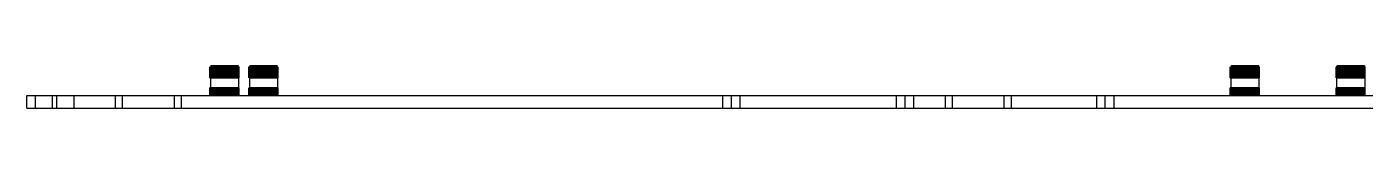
# Model space of a CAD drawing. Header units: millimetres. Extents: x 0 to 1189, y 0 to 841.
# Drawn here: x 379.4 to 537.5, y 256.5 to 261.5 of the extents above; entities that cross this region are included whole.
import ezdxf

# ---------------------------------------------------------------- set-up
doc = ezdxf.new("R2010")
doc.units = ezdxf.units.MM
doc.header["$LTSCALE"] = 65.395
doc.layers.get('0').update_dxf_attribs({"linetype": 'CONTINUOUS'})

msp = doc.modelspace()

# ---------------------------------------------------------------- linework, layer by layer
at = {"color": 7, "linetype": 'Continuous'}
for p, q in [((401.06, 260.07), (401.06, 261.32)), ((401.07, 261.32), (401.06, 261.32)), ((401.1, 260.07), (401.1, 261.32)), ((401.11, 261.32), (401.1, 261.32)), ((401.19, 261.47), (401.13, 261.42)), ((401.15, 257.97), (401.15, 261.32)), ((401.16, 261.32), (401.15, 261.32)), ((401.16, 261.32), (401.16, 260.07)), ((404.39, 261.47), (401.19, 261.47)), ((401.22, 260.07), (401.22, 261.32)), ((401.24, 261.32), (401.22, 261.32)), ((401.24, 261.32), (401.24, 260.07)), ((401.31, 260.07), (401.31, 261.32)), ((401.33, 261.32), (401.31, 261.32)), ((401.33, 261.32), (401.33, 260.07)), ((401.42, 260.07), (401.42, 261.32)), ((401.44, 261.32), (401.42, 261.32)), ((401.44, 261.32), (401.44, 260.07)), ((401.54, 261.37), (401.55, 261.4)), ((401.54, 261.32), (401.54, 261.37)), ((401.54, 260.07), (401.54, 261.32)), ((401.57, 261.32), (401.54, 261.32)), ((401.57, 261.32), (401.57, 260.07)), ((401.67, 261.32), (401.67, 261.4)), ((401.67, 261.37), (401.67, 261.4)), ((401.68, 261.32), (401.67, 261.37)), ((401.68, 260.07), (401.68, 261.32)), ((401.7, 261.32), (401.68, 261.32)), ((401.7, 261.32), (401.7, 260.07)), ((401.81, 261.32), (401.81, 261.4)), ((401.82, 260.07), (401.82, 261.32)), ((401.85, 261.32), (401.82, 261.32)), ((401.85, 261.32), (401.85, 260.07)), ((401.98, 260.07), (401.98, 261.32)), ((402.01, 261.32), (401.98, 261.32)), ((402.01, 261.32), (402.01, 260.07)), ((402.15, 260.07), (402.15, 261.32)), ((402.18, 261.32), (402.15, 261.32)), ((402.18, 261.32), (402.18, 260.07)), ((402.32, 260.07), (402.32, 261.32)), ((402.36, 261.32), (402.32, 261.32)), ((402.36, 261.32), (402.36, 260.07)), ((402.5, 260.07), (402.5, 261.32)), ((402.53, 261.32), (402.5, 261.32)), ((402.53, 261.32), (402.53, 260.07)), ((402.68, 260.07), (402.68, 261.32)), ((402.72, 261.32), (402.68, 261.32)), ((402.72, 261.32), (402.72, 260.07)), ((402.86, 260.07), (402.86, 261.32)), ((402.9, 261.32), (402.86, 261.32)), ((402.9, 261.32), (402.9, 260.07)), ((403.05, 260.07), (403.05, 261.32)), ((403.08, 261.32), (403.05, 261.32)), ((403.08, 261.32), (403.08, 260.07)), ((403.23, 260.07), (403.23, 261.32)), ((403.26, 261.32), (403.23, 261.32)), ((403.26, 261.32), (403.26, 260.07)), ((403.4, 260.07), (403.4, 261.32)), ((403.43, 261.32), (403.4, 261.32)), ((403.43, 261.32), (403.43, 260.07)), ((403.57, 260.07), (403.57, 261.32)), ((403.6, 261.32), (403.57, 261.32)), ((403.6, 261.32), (403.6, 260.07)), ((403.73, 260.07), (403.73, 261.32)), ((403.76, 261.32), (403.73, 261.32)), ((403.76, 261.32), (403.76, 260.07)), ((403.78, 261.32), (403.78, 261.4)), ((403.88, 260.07), (403.88, 261.32)), ((403.91, 261.32), (403.88, 261.32)), ((403.91, 261.32), (403.91, 261.4)), ((403.91, 261.35), (403.91, 261.32)), ((403.91, 261.32), (403.91, 260.07)), ((404.02, 260.07), (404.02, 261.32)), ((404.04, 261.32), (404.02, 261.32)), ((404.04, 261.35), (404.04, 261.32)), ((404.04, 261.32), (404.04, 260.07)), ((404.14, 260.07), (404.14, 261.32)), ((404.16, 261.32), (404.14, 261.32)), ((404.16, 261.32), (404.16, 260.07)), ((404.25, 260.07), (404.25, 261.32)), ((404.27, 261.32), (404.25, 261.32)), ((404.27, 261.32), (404.27, 260.07)), ((404.34, 260.07), (404.34, 261.32)), ((404.36, 261.32), (404.34, 261.32)), ((404.36, 261.32), (404.36, 260.07)), ((404.39, 261.47), (404.42, 261.44)), ((404.42, 260.07), (404.42, 261.32)), ((404.43, 261.32), (404.42, 261.32)), ((404.43, 261.32), (404.43, 257.97)), ((404.48, 260.07), (404.48, 261.32)), ((404.49, 261.32), (404.48, 261.32)), ((404.52, 260.07), (404.52, 261.32)), ((404.52, 261.32), (404.52, 261.32)), ((405.66, 260.07), (405.66, 261.32)), ((405.67, 261.32), (405.66, 261.32)), ((405.7, 260.07), (405.7, 261.32)), ((405.71, 261.32), (405.7, 261.32)), ((405.8, 261.47), (405.74, 261.42)), ((405.76, 257.97), (405.76, 261.32)), ((405.77, 261.32), (405.76, 261.32)), ((405.77, 261.32), (405.77, 260.07)), ((409, 261.47), (405.8, 261.47)), ((405.83, 260.07), (405.83, 261.32)), ((405.84, 261.32), (405.83, 261.32)), ((405.84, 261.32), (405.84, 260.07)), ((405.92, 260.07), (405.92, 261.32)), ((405.94, 261.32), (405.92, 261.32)), ((405.94, 261.32), (405.94, 260.07)), ((406.02, 260.07), (406.02, 261.32)), ((406.05, 261.32), (406.02, 261.32)), ((406.05, 261.32), (406.05, 260.07)), ((406.15, 261.37), (406.15, 261.4)), ((406.15, 261.32), (406.15, 261.37)), ((406.15, 260.07), (406.15, 261.32)), ((406.17, 261.32), (406.15, 261.32)), ((406.17, 261.32), (406.17, 260.07)), ((406.28, 261.37), (406.27, 261.4)), ((406.27, 261.32), (406.27, 261.4)), ((406.28, 261.32), (406.28, 261.37)), ((406.28, 260.07), (406.28, 261.32)), ((406.31, 261.32), (406.28, 261.32)), ((406.31, 261.32), (406.31, 260.07)), ((406.41, 261.32), (406.41, 261.4)), ((406.43, 260.07), (406.43, 261.32)), ((406.46, 261.32), (406.43, 261.32)), ((406.46, 261.32), (406.46, 260.07)), ((406.59, 260.07), (406.59, 261.32)), ((406.62, 261.32), (406.59, 261.32)), ((406.62, 261.32), (406.62, 260.07)), ((406.75, 260.07), (406.75, 261.32)), ((406.79, 261.32), (406.75, 261.32)), ((406.79, 261.32), (406.79, 260.07)), ((406.93, 260.07), (406.93, 261.32)), ((406.96, 261.32), (406.93, 261.32)), ((406.96, 261.32), (406.96, 260.07)), ((407.1, 260.07), (407.1, 261.32)), ((407.14, 261.32), (407.1, 261.32)), ((407.14, 261.32), (407.14, 260.07)), ((407.29, 260.07), (407.29, 261.32)), ((407.32, 261.32), (407.29, 261.32)), ((407.32, 261.32), (407.32, 260.07)), ((407.47, 260.07), (407.47, 261.32)), ((407.51, 261.32), (407.47, 261.32)), ((407.51, 261.32), (407.51, 260.07)), ((407.65, 260.07), (407.65, 261.32)), ((407.69, 261.32), (407.65, 261.32)), ((407.69, 261.32), (407.69, 260.07)), ((407.83, 260.07), (407.83, 261.32)), ((407.87, 261.32), (407.83, 261.32)), ((407.87, 261.32), (407.87, 260.07)), ((408.01, 260.07), (408.01, 261.32)), ((408.04, 261.32), (408.01, 261.32)), ((408.04, 261.32), (408.04, 260.07)), ((408.17, 260.07), (408.17, 261.32)), ((408.21, 261.32), (408.17, 261.32)), ((408.21, 261.32), (408.21, 260.07)), ((408.33, 260.07), (408.33, 261.32)), ((408.36, 261.32), (408.33, 261.32)), ((408.36, 261.32), (408.36, 260.07)), ((408.38, 261.32), (408.38, 261.4)), ((408.48, 260.07), (408.48, 261.32)), ((408.51, 261.32), (408.48, 261.32)), ((408.51, 261.35), (408.51, 261.32)), ((408.51, 261.32), (408.51, 260.07)), ((408.52, 261.32), (408.52, 261.4)), ((408.62, 260.07), (408.62, 261.32)), ((408.65, 261.32), (408.62, 261.32)), ((408.64, 261.35), (408.65, 261.32)), ((408.65, 261.32), (408.65, 260.07)), ((408.74, 260.07), (408.74, 261.32)), ((408.77, 261.32), (408.74, 261.32)), ((408.77, 261.32), (408.77, 260.07)), ((408.85, 260.07), (408.85, 261.32)), ((408.87, 261.32), (408.85, 261.32)), ((408.87, 261.32), (408.87, 260.07)), ((408.95, 260.07), (408.95, 261.32)), ((408.96, 261.32), (408.95, 261.32)), ((408.96, 261.32), (408.96, 260.07)), ((409, 261.47), (409.03, 261.44)), ((409.02, 260.07), (409.02, 261.32)), ((409.04, 261.32), (409.02, 261.32)), ((409.04, 261.32), (409.04, 257.97)), ((409.08, 260.07), (409.08, 261.32)), ((409.09, 261.32), (409.08, 261.32)), ((409.12, 260.07), (409.12, 261.32)), ((409.13, 261.32), (409.12, 261.32)), ((521.56, 260.07), (521.56, 261.32)), ((521.57, 261.32), (521.56, 261.32)), ((521.6, 260.07), (521.6, 261.32)), ((521.61, 261.32), (521.6, 261.32)), ((521.69, 261.47), (521.63, 261.42)), ((521.65, 257.97), (521.65, 261.32)), ((521.66, 261.32), (521.65, 261.32)), ((521.66, 261.32), (521.66, 260.07)), ((524.89, 261.47), (521.69, 261.47)), ((521.72, 260.07), (521.72, 261.32)), ((521.74, 261.32), (521.72, 261.32)), ((521.74, 261.32), (521.74, 260.07)), ((521.81, 260.07), (521.81, 261.32)), ((521.83, 261.32), (521.81, 261.32)), ((521.83, 261.32), (521.83, 260.07)), ((521.92, 260.07), (521.92, 261.32)), ((521.94, 261.32), (521.92, 261.32)), ((521.94, 261.32), (521.94, 260.07)), ((522.04, 261.37), (522.05, 261.4)), ((522.04, 261.32), (522.04, 261.37)), ((522.04, 260.07), (522.04, 261.32)), ((522.07, 261.32), (522.04, 261.32)), ((522.07, 261.32), (522.07, 260.07)), ((522.17, 261.32), (522.17, 261.4)), ((522.17, 261.37), (522.17, 261.4)), ((522.18, 261.32), (522.17, 261.37)), ((522.18, 260.07), (522.18, 261.32)), ((522.2, 261.32), (522.18, 261.32)), ((522.2, 261.32), (522.2, 260.07)), ((522.31, 261.32), (522.31, 261.4)), ((522.32, 260.07), (522.32, 261.32)), ((522.35, 261.32), (522.32, 261.32)), ((522.35, 261.32), (522.35, 260.07)), ((522.48, 260.07), (522.48, 261.32)), ((522.51, 261.32), (522.48, 261.32)), ((522.51, 261.32), (522.51, 260.07)), ((522.65, 260.07), (522.65, 261.32)), ((522.68, 261.32), (522.65, 261.32)), ((522.68, 261.32), (522.68, 260.07)), ((522.82, 260.07), (522.82, 261.32)), ((522.86, 261.32), (522.82, 261.32)), ((522.86, 261.32), (522.86, 260.07)), ((523, 260.07), (523, 261.32)), ((523.03, 261.32), (523, 261.32)), ((523.03, 261.32), (523.03, 260.07)), ((523.18, 260.07), (523.18, 261.32)), ((523.22, 261.32), (523.18, 261.32)), ((523.22, 261.32), (523.22, 260.07)), ((523.36, 260.07), (523.36, 261.32)), ((523.4, 261.32), (523.36, 261.32)), ((523.4, 261.32), (523.4, 260.07)), ((523.55, 260.07), (523.55, 261.32)), ((523.58, 261.32), (523.55, 261.32)), ((523.58, 261.32), (523.58, 260.07)), ((523.73, 260.07), (523.73, 261.32)), ((523.76, 261.32), (523.73, 261.32)), ((523.76, 261.32), (523.76, 260.07)), ((523.9, 260.07), (523.9, 261.32)), ((523.93, 261.32), (523.9, 261.32)), ((523.93, 261.32), (523.93, 260.07)), ((524.07, 260.07), (524.07, 261.32)), ((524.1, 261.32), (524.07, 261.32)), ((524.1, 261.32), (524.1, 260.07)), ((524.23, 260.07), (524.23, 261.32)), ((524.26, 261.32), (524.23, 261.32)), ((524.26, 261.32), (524.26, 260.07)), ((524.28, 261.32), (524.28, 261.4)), ((524.38, 260.07), (524.38, 261.32)), ((524.41, 261.32), (524.38, 261.32)), ((524.41, 261.32), (524.41, 261.4)), ((524.41, 261.35), (524.41, 261.32)), ((524.41, 261.32), (524.41, 260.07)), ((524.52, 260.07), (524.52, 261.32)), ((524.54, 261.32), (524.52, 261.32)), ((524.54, 261.35), (524.54, 261.32)), ((524.54, 261.32), (524.54, 260.07)), ((524.64, 260.07), (524.64, 261.32)), ((524.66, 261.32), (524.64, 261.32)), ((524.66, 261.32), (524.66, 260.07)), ((524.75, 260.07), (524.75, 261.32)), ((524.77, 261.32), (524.75, 261.32)), ((524.77, 261.32), (524.77, 260.07)), ((524.84, 260.07), (524.84, 261.32)), ((524.86, 261.32), (524.84, 261.32)), ((524.86, 261.32), (524.86, 260.07)), ((524.89, 261.47), (524.92, 261.44)), ((524.92, 260.07), (524.92, 261.32)), ((524.93, 261.32), (524.92, 261.32)), ((524.93, 261.32), (524.93, 257.97)), ((524.98, 260.07), (524.98, 261.32)), ((524.99, 261.32), (524.98, 261.32)), ((525.02, 260.07), (525.02, 261.32)), ((525.02, 261.32), (525.02, 261.32)), ((534.06, 260.07), (534.06, 261.32)), ((534.07, 261.32), (534.06, 261.32)), ((534.1, 260.07), (534.1, 261.32)), ((534.11, 261.32), (534.1, 261.32)), ((534.19, 261.47), (534.13, 261.42)), ((534.15, 257.97), (534.15, 261.32)), ((534.16, 261.32), (534.15, 261.32)), ((534.16, 261.32), (534.16, 260.07)), ((537.39, 261.47), (534.19, 261.47)), ((534.22, 260.07), (534.22, 261.32)), ((534.24, 261.32), (534.22, 261.32)), ((534.24, 261.32), (534.24, 260.07)), ((534.31, 260.07), (534.31, 261.32)), ((534.33, 261.32), (534.31, 261.32)), ((534.33, 261.32), (534.33, 260.07)), ((534.42, 260.07), (534.42, 261.32)), ((534.44, 261.32), (534.42, 261.32)), ((534.44, 261.32), (534.44, 260.07)), ((534.54, 261.37), (534.55, 261.4)), ((534.54, 261.32), (534.54, 261.37)), ((534.54, 260.07), (534.54, 261.32)), ((534.57, 261.32), (534.54, 261.32)), ((534.57, 261.32), (534.57, 260.07)), ((534.67, 261.32), (534.67, 261.4)), ((534.67, 261.37), (534.67, 261.4)), ((534.68, 261.32), (534.67, 261.37)), ((534.68, 260.07), (534.68, 261.32)), ((534.7, 261.32), (534.68, 261.32)), ((534.7, 261.32), (534.7, 260.07)), ((534.81, 261.32), (534.81, 261.4)), ((534.82, 260.07), (534.82, 261.32)), ((534.85, 261.32), (534.82, 261.32)), ((534.85, 261.32), (534.85, 260.07)), ((534.98, 260.07), (534.98, 261.32)), ((535.01, 261.32), (534.98, 261.32)), ((535.01, 261.32), (535.01, 260.07)), ((535.15, 260.07), (535.15, 261.32)), ((535.18, 261.32), (535.15, 261.32)), ((535.18, 261.32), (535.18, 260.07)), ((535.32, 260.07), (535.32, 261.32)), ((535.36, 261.32), (535.32, 261.32)), ((535.36, 261.32), (535.36, 260.07)), ((535.5, 260.07), (535.5, 261.32)), ((535.53, 261.32), (535.5, 261.32)), ((535.53, 261.32), (535.53, 260.07)), ((535.68, 260.07), (535.68, 261.32)), ((535.72, 261.32), (535.68, 261.32)), ((535.72, 261.32), (535.72, 260.07)), ((535.86, 260.07), (535.86, 261.32)), ((535.9, 261.32), (535.86, 261.32)), ((535.9, 261.32), (535.9, 260.07)), ((536.05, 260.07), (536.05, 261.32)), ((536.08, 261.32), (536.05, 261.32)), ((536.08, 261.32), (536.08, 260.07)), ((536.23, 260.07), (536.23, 261.32)), ((536.26, 261.32), (536.23, 261.32)), ((536.26, 261.32), (536.26, 260.07)), ((536.4, 260.07), (536.4, 261.32)), ((536.43, 261.32), (536.4, 261.32)), ((536.43, 261.32), (536.43, 260.07)), ((536.57, 260.07), (536.57, 261.32)), ((536.6, 261.32), (536.57, 261.32)), ((536.6, 261.32), (536.6, 260.07)), ((536.73, 260.07), (536.73, 261.32)), ((536.76, 261.32), (536.73, 261.32)), ((536.76, 261.32), (536.76, 260.07)), ((536.78, 261.32), (536.78, 261.4)), ((536.88, 260.07), (536.88, 261.32)), ((536.91, 261.32), (536.88, 261.32)), ((536.91, 261.32), (536.91, 261.4)), ((536.91, 261.35), (536.91, 261.32)), ((536.91, 261.32), (536.91, 260.07)), ((537.02, 260.07), (537.02, 261.32)), ((537.04, 261.32), (537.02, 261.32)), ((537.04, 261.35), (537.04, 261.32)), ((537.04, 261.32), (537.04, 260.07)), ((537.14, 260.07), (537.14, 261.32)), ((537.16, 261.32), (537.14, 261.32)), ((537.16, 261.32), (537.16, 260.07)), ((537.25, 260.07), (537.25, 261.32)), ((537.27, 261.32), (537.25, 261.32)), ((537.27, 261.32), (537.27, 260.07)), ((537.34, 260.07), (537.34, 261.32)), ((537.36, 261.32), (537.34, 261.32)), ((537.36, 261.32), (537.36, 260.07)), ((537.39, 261.47), (537.42, 261.44)), ((537.42, 260.07), (537.42, 261.32)), ((537.43, 261.32), (537.42, 261.32)), ((537.43, 261.32), (537.43, 257.97)), ((537.48, 260.07), (537.48, 261.32)), ((537.49, 261.32), (537.48, 261.32)), ((401.06, 260.07), (401.07, 260.07)), ((401.11, 260.07), (404.36, 260.07)), ((404.37, 260.07), (404.48, 260.07)), ((404.52, 260.07), (404.52, 260.07)), ((405.66, 260.07), (405.67, 260.07)), ((405.81, 260.07), (405.71, 260.07)), ((405.83, 260.07), (409.08, 260.07)), ((409.12, 260.07), (409.13, 260.07)), ((521.56, 260.07), (521.57, 260.07)), ((521.71, 260.07), (521.61, 260.07)), ((521.72, 260.07), (524.98, 260.07)), ((525.02, 260.07), (525.02, 260.07)), ((534.06, 260.07), (534.07, 260.07)), ((534.21, 260.07), (534.11, 260.07)), ((534.22, 260.07), (537.48, 260.07)), ((379.43, 256.47), (379.43, 257.97)), ((379.43, 257.97), (698.11, 257.97)), ((380.43, 257.97), (380.43, 256.47)), ((382.48, 256.47), (382.48, 257.97)), ((382.98, 256.47), (382.98, 257.97)), ((384.98, 257.97), (384.98, 256.47)), ((389.92, 256.47), (389.92, 257.97)), ((390.75, 256.47), (390.75, 257.97)), ((396.83, 257.97), (396.83, 256.47)), ((397.66, 257.97), (397.66, 256.47)), ((401.06, 257.97), (401.06, 258.87)), ((401.07, 258.87), (401.06, 258.87)), ((401.1, 257.97), (401.1, 258.87)), ((404.49, 258.87), (401.11, 258.87)), ((401.16, 258.87), (401.16, 257.97)), ((401.22, 257.97), (401.22, 258.87)), ((401.24, 258.87), (401.24, 257.97)), ((401.31, 257.97), (401.31, 258.87)), ((401.33, 258.87), (401.33, 257.97)), ((401.42, 257.97), (401.42, 258.87)), ((401.44, 258.87), (401.44, 257.97)), ((401.54, 257.97), (401.54, 258.87)), ((401.57, 258.87), (401.57, 257.97)), ((401.68, 257.97), (401.68, 258.87)), ((401.7, 258.87), (401.7, 257.97)), ((401.82, 257.97), (401.82, 258.87)), ((401.85, 258.87), (401.85, 257.97)), ((401.98, 257.97), (401.98, 258.87)), ((402.01, 258.87), (402.01, 257.97)), ((402.15, 257.97), (402.15, 258.87)), ((402.18, 258.87), (402.18, 257.97)), ((402.32, 257.97), (402.32, 258.87)), ((402.36, 258.87), (402.36, 257.97)), ((402.5, 257.97), (402.5, 258.87)), ((402.53, 258.87), (402.53, 257.97)), ((402.68, 257.97), (402.68, 258.87)), ((402.72, 258.87), (402.72, 257.97)), ((402.86, 257.97), (402.86, 258.87)), ((402.9, 258.87), (402.9, 257.97)), ((403.05, 257.97), (403.05, 258.87)), ((403.08, 258.87), (403.08, 257.97)), ((403.23, 257.97), (403.23, 258.87)), ((403.26, 258.87), (403.26, 257.97)), ((403.4, 257.97), (403.4, 258.87)), ((403.43, 258.87), (403.43, 257.97)), ((403.57, 257.97), (403.57, 258.87)), ((403.6, 258.87), (403.6, 257.97)), ((403.73, 257.97), (403.73, 258.87)), ((403.76, 258.87), (403.76, 257.97)), ((403.88, 257.97), (403.88, 258.87)), ((403.91, 258.87), (403.91, 257.97)), ((404.02, 257.97), (404.02, 258.87)), ((404.04, 258.87), (404.04, 257.97)), ((404.14, 257.97), (404.14, 258.87)), ((404.16, 258.87), (404.16, 257.97)), ((404.25, 257.97), (404.25, 258.87)), ((404.27, 258.87), (404.27, 257.97)), ((404.34, 257.97), (404.34, 258.87)), ((404.36, 258.87), (404.36, 257.97)), ((404.42, 257.97), (404.42, 258.87)), ((404.48, 257.97), (404.48, 258.87)), ((404.52, 257.97), (404.52, 258.87)), ((404.52, 258.87), (404.52, 258.87)), ((405.66, 257.97), (405.66, 258.87)), ((405.67, 258.87), (405.66, 258.87)), ((405.7, 257.97), (405.7, 258.87)), ((405.71, 258.87), (405.7, 258.87)), ((405.89, 258.87), (405.76, 258.87)), ((405.77, 258.87), (405.77, 257.97)), ((405.83, 257.97), (405.83, 258.87)), ((405.84, 258.87), (405.84, 257.97)), ((405.92, 257.97), (405.92, 258.87)), ((409.08, 258.87), (405.92, 258.87)), ((405.94, 258.87), (405.94, 257.97)), ((406.02, 257.97), (406.02, 258.87)), ((406.05, 258.87), (406.05, 257.97)), ((406.15, 257.97), (406.15, 258.87)), ((406.17, 258.87), (406.17, 257.97)), ((406.28, 257.97), (406.28, 258.87)), ((406.31, 258.87), (406.31, 257.97)), ((406.43, 257.97), (406.43, 258.87)), ((406.46, 258.87), (406.46, 257.97)), ((406.59, 257.97), (406.59, 258.87)), ((406.62, 258.87), (406.62, 257.97)), ((406.75, 257.97), (406.75, 258.87)), ((406.79, 258.87), (406.79, 257.97)), ((406.93, 257.97), (406.93, 258.87)), ((406.96, 258.87), (406.96, 257.97)), ((407.1, 257.97), (407.1, 258.87)), ((407.14, 258.87), (407.14, 257.97)), ((407.29, 257.97), (407.29, 258.87)), ((407.32, 258.87), (407.32, 257.97)), ((407.47, 257.97), (407.47, 258.87)), ((407.51, 258.87), (407.51, 257.97)), ((407.65, 257.97), (407.65, 258.87)), ((407.69, 258.87), (407.69, 257.97)), ((407.83, 257.97), (407.83, 258.87)), ((407.87, 258.87), (407.87, 257.97)), ((408.01, 257.97), (408.01, 258.87)), ((408.04, 258.87), (408.04, 257.97)), ((408.17, 257.97), (408.17, 258.87)), ((408.21, 258.87), (408.21, 257.97)), ((408.33, 257.97), (408.33, 258.87)), ((408.36, 258.87), (408.36, 257.97)), ((408.48, 257.97), (408.48, 258.87)), ((408.51, 258.87), (408.51, 257.97)), ((408.62, 257.97), (408.62, 258.87)), ((408.65, 258.87), (408.65, 257.97)), ((408.74, 257.97), (408.74, 258.87)), ((408.77, 258.87), (408.77, 257.97)), ((408.85, 257.97), (408.85, 258.87)), ((408.87, 258.87), (408.87, 257.97)), ((408.95, 257.97), (408.95, 258.87)), ((408.96, 258.87), (408.96, 257.97)), ((409.02, 257.97), (409.02, 258.87)), ((409.08, 257.97), (409.08, 258.87)), ((409.12, 257.97), (409.12, 258.87)), ((409.13, 258.87), (409.12, 258.87)), ((461.64, 256.47), (461.64, 257.97)), ((462.64, 256.47), (462.64, 257.97)), ((463.64, 257.97), (463.64, 256.47)), ((482.14, 256.47), (482.14, 257.97)), ((483.14, 257.97), (483.14, 256.47)), ((484.14, 257.97), (484.14, 256.47)), ((487.92, 256.47), (487.92, 257.97)), ((488.75, 256.47), (488.75, 257.97)), ((494.83, 257.97), (494.83, 256.47)), ((495.66, 257.97), (495.66, 256.47)), ((505.79, 256.47), (505.79, 257.97)), ((506.79, 256.47), (506.79, 257.97)), ((507.79, 257.97), (507.79, 256.47)), ((521.56, 257.97), (521.56, 258.87)), ((521.57, 258.87), (521.56, 258.87)), ((521.6, 257.97), (521.6, 258.87)), ((521.79, 258.87), (521.61, 258.87)), ((521.66, 258.87), (521.66, 257.97)), ((521.72, 257.97), (521.72, 258.87)), ((521.74, 258.87), (521.74, 257.97)), ((521.81, 257.97), (521.81, 258.87)), ((524.98, 258.87), (521.81, 258.87)), ((521.83, 258.87), (521.83, 257.97)), ((521.92, 257.97), (521.92, 258.87)), ((521.94, 258.87), (521.94, 257.97)), ((522.04, 257.97), (522.04, 258.87)), ((522.07, 258.87), (522.07, 257.97)), ((522.18, 257.97), (522.18, 258.87)), ((522.2, 258.87), (522.2, 257.97)), ((522.31, 257.97), (522.31, 258.28)), ((522.32, 257.97), (522.32, 258.87)), ((522.35, 258.87), (522.35, 257.97)), ((522.45, 257.97), (522.45, 258.28)), ((522.48, 257.97), (522.48, 258.87)), ((522.51, 258.87), (522.51, 257.97)), ((522.65, 257.97), (522.65, 258.87)), ((522.68, 258.87), (522.68, 257.97)), ((522.82, 257.97), (522.82, 258.87)), ((522.86, 258.87), (522.86, 257.97)), ((523, 257.97), (523, 258.87)), ((523.03, 258.87), (523.03, 257.97)), ((523.18, 257.97), (523.18, 258.87)), ((523.22, 258.87), (523.22, 257.97)), ((523.36, 257.97), (523.36, 258.87)), ((523.4, 258.87), (523.4, 257.97)), ((523.55, 257.97), (523.55, 258.87)), ((523.58, 258.87), (523.58, 257.97)), ((523.73, 257.97), (523.73, 258.87)), ((523.76, 258.87), (523.76, 257.97)), ((523.9, 257.97), (523.9, 258.87)), ((523.93, 258.87), (523.93, 257.97)), ((524.07, 257.97), (524.07, 258.87)), ((524.1, 258.87), (524.1, 257.97)), ((524.23, 257.97), (524.23, 258.87)), ((524.26, 258.87), (524.26, 257.97)), ((524.38, 257.97), (524.38, 258.87)), ((524.41, 258.87), (524.41, 257.97)), ((524.52, 257.97), (524.52, 258.87)), ((524.54, 258.87), (524.54, 257.97)), ((524.64, 257.97), (524.64, 258.87)), ((524.66, 258.87), (524.66, 257.97)), ((524.75, 257.97), (524.75, 258.87)), ((524.77, 258.87), (524.77, 257.97)), ((524.84, 257.97), (524.84, 258.87)), ((524.86, 258.87), (524.86, 257.97)), ((524.92, 257.97), (524.92, 258.87)), ((524.98, 257.97), (524.98, 258.87)), ((525.02, 257.97), (525.02, 258.87)), ((525.02, 258.87), (525.02, 258.87)), ((534.06, 257.97), (534.06, 258.87)), ((534.07, 258.87), (534.06, 258.87)), ((534.1, 257.97), (534.1, 258.87)), ((534.11, 258.87), (534.1, 258.87)), ((534.29, 258.87), (534.15, 258.87)), ((534.16, 258.87), (534.16, 257.97)), ((534.22, 257.97), (534.22, 258.87)), ((534.24, 258.87), (534.24, 257.97)), ((534.31, 257.97), (534.31, 258.87)), ((537.49, 258.87), (534.31, 258.87)), ((534.33, 258.87), (534.33, 257.97)), ((534.42, 257.97), (534.42, 258.87)), ((534.44, 258.87), (534.44, 257.97)), ((534.54, 257.97), (534.54, 258.87)), ((534.57, 258.87), (534.57, 257.97)), ((534.68, 257.97), (534.68, 258.87)), ((534.7, 258.87), (534.7, 257.97)), ((534.82, 257.97), (534.82, 258.87)), ((534.85, 258.87), (534.85, 257.97)), ((534.98, 257.97), (534.98, 258.87)), ((535.01, 258.87), (535.01, 257.97)), ((535.15, 257.97), (535.15, 258.87)), ((535.18, 258.87), (535.18, 257.97)), ((535.32, 257.97), (535.32, 258.87)), ((535.36, 258.87), (535.36, 257.97)), ((535.5, 257.97), (535.5, 258.87)), ((535.53, 258.87), (535.53, 257.97)), ((535.68, 257.97), (535.68, 258.87)), ((535.72, 258.87), (535.72, 257.97)), ((535.86, 257.97), (535.86, 258.87)), ((535.9, 258.87), (535.9, 257.97)), ((536.05, 257.97), (536.05, 258.87)), ((536.08, 258.87), (536.08, 257.97)), ((536.23, 257.97), (536.23, 258.87)), ((536.26, 258.87), (536.26, 257.97)), ((536.4, 257.97), (536.4, 258.87)), ((536.43, 258.87), (536.43, 257.97)), ((536.57, 257.97), (536.57, 258.87)), ((536.6, 258.87), (536.6, 257.97)), ((536.73, 257.97), (536.73, 258.87)), ((536.76, 258.87), (536.76, 257.97)), ((536.88, 257.97), (536.88, 258.87)), ((536.91, 258.87), (536.91, 257.97)), ((537.02, 257.97), (537.02, 258.87)), ((537.04, 258.87), (537.04, 257.97)), ((537.14, 257.97), (537.14, 258.87)), ((537.16, 258.87), (537.16, 257.97)), ((537.25, 257.97), (537.25, 258.87)), ((537.27, 258.87), (537.27, 257.97)), ((537.34, 257.97), (537.34, 258.87)), ((537.36, 258.87), (537.36, 257.97)), ((537.42, 257.97), (537.42, 258.87)), ((537.48, 257.97), (537.48, 258.87)), ((379.43, 256.47), (688.14, 256.47))]:
    msp.add_line(p, q, dxfattribs=at)
for centre, radius, start, end in [((404.98, 257.97), 5.16, 138.7454, 139.4829), ((405.14, 258.33), 5.02, 142.7984, 143.5136), ((405.19, 256.38), 6.41, 129.2117, 129.5667), ((404.86, 256.79), 5.88, 128.4443, 129.2177), ((405.46, 258.67), 5.06, 147.6769, 148.3466), ((405.29, 256.09), 6.66, 127.9083, 128.2597), ((405.03, 258.94), 4.55, 147.3015, 147.6718), ((404.96, 256.52), 6.12, 127.1492, 127.9142), ((406.1, 258.95), 5.42, 153.4597, 154.0509), ((405.4, 255.86), 6.86, 126.9664, 127.3148), ((405.59, 259.21), 4.85, 153.127, 153.455), ((405.07, 256.3), 6.32, 126.2143, 126.9721), ((407.43, 259.17), 6.48, 160.165, 160.6361), ((406.75, 259.42), 5.77, 159.8988, 160.161), ((405.52, 255.71), 7, 126.355, 126.7012), ((405.19, 256.15), 6.45, 125.6078, 126.3606), ((410.8, 259.33), 9.59, 167.7009, 168.0076), ((409.74, 259.56), 8.5, 167.5271, 167.6983), ((405.64, 255.63), 7.08, 126.0541, 126.3992), ((405.32, 256.08), 6.52, 125.3095, 126.0597), ((405.54, 255.93), 6.7, 125.3175, 126.4127), ((405.66, 256.01), 6.63, 125.6158, 126.7148), ((392.82, 259.41), 9.2, 11.9868, 12.4646), ((405.79, 256.16), 6.49, 126.2224, 127.3286), ((396.11, 259.26), 6.22, 19.3556, 20.0889), ((405.91, 256.38), 6.29, 127.1575, 128.2738), ((397.45, 259.04), 5.22, 25.939, 26.8583), ((406.03, 256.66), 6.05, 128.4528, 129.5812), ((398.16, 258.76), 4.88, 31.6426, 32.6826), ((406.17, 256.98), 5.77, 130.1528, 131.2935), ((398.85, 258.63), 4.54, 37.2069, 37.6011), ((398.46, 258.33), 5.02, 36.4864, 37.2016), ((406.54, 257.09), 5.83, 133.0903, 133.4515), ((406.2, 257.45), 5.33, 132.3075, 133.0967), ((399.12, 258.29), 4.68, 41.2598, 41.6652), ((398.76, 257.97), 5.16, 40.5171, 41.2546), ((406.72, 257.48), 5.55, 135.7945, 136.1562), ((406.37, 257.82), 5.06, 135.0095, 135.8012), ((399.1, 257.71), 5.22, 43.8274, 44.9808), ((406.94, 257.87), 5.32, 139.1191, 139.4769), ((406.58, 258.18), 4.84, 138.3408, 139.1259), ((399.27, 257.34), 5.49, 46.5326, 47.6831), ((406.98, 258.44), 4.85, 142.4148, 143.5243), ((399.42, 256.98), 5.77, 48.7061, 49.8468), ((407.42, 258.76), 4.88, 147.3171, 148.3571), ((399.55, 256.66), 6.05, 50.4184, 51.5468), ((408.13, 259.04), 5.22, 153.1414, 154.0607), ((399.67, 256.38), 6.29, 51.7258, 52.8421), ((409.47, 259.26), 6.22, 159.9108, 160.6442), ((399.91, 256.31), 6.3, 53.0274, 53.7872), ((399.55, 255.83), 6.9, 52.6842, 53.0306), ((412.42, 259.49), 8.86, 167.5302, 167.8601), ((413.51, 259.25), 9.97, 167.8565, 168.0045), ((400.13, 256.3), 6.27, 54.0095, 54.3971), ((399.92, 256.02), 6.61, 53.6454, 54.0125), ((399.67, 255.68), 7.04, 53.2978, 53.6421), ((400.25, 256.23), 6.34, 54.3091, 54.6954), ((428.73, 259.56), 24.88, 175.7688, 175.8838), ((400.05, 255.94), 6.68, 53.9463, 54.3121), ((399.79, 255.59), 7.12, 53.5997, 53.9429), ((400.37, 256.23), 6.34, 54.3091, 54.6954), ((379.22, 259.56), 24.88, 4.1162, 4.2312), ((400.17, 255.94), 6.68, 53.9463, 54.3121), ((399.92, 255.59), 7.12, 53.5997, 53.9429), ((400.5, 256.3), 6.27, 54.0095, 54.3971), ((395.5, 259.49), 8.86, 12.1399, 12.4698), ((394.41, 259.25), 9.97, 11.9955, 12.1435), ((400.17, 255.85), 6.82, 53.2939, 54.0052), ((400.62, 256.45), 6.14, 53.4005, 53.7908), ((398.84, 259.42), 5.75, 19.8378, 20.1009), ((398.35, 259.24), 6.27, 19.5974, 19.8401), ((397.92, 259.09), 6.73, 19.3685, 19.5961), ((400.29, 256.01), 6.68, 52.6802, 53.3961), ((400.73, 256.66), 5.95, 52.4619, 52.8559), ((399.83, 259.12), 5.04, 26.2341, 26.8675), ((400.4, 256.23), 6.48, 51.7351, 52.4575), ((399.3, 258.86), 5.62, 25.9545, 26.2405), ((400.83, 256.92), 5.71, 51.1625, 51.561), ((400.41, 258.85), 4.72, 31.9767, 32.6925), ((400.51, 256.52), 6.23, 50.428, 51.1579), ((399.97, 258.57), 5.24, 31.6593, 31.9836), ((400.31, 258.24), 5.19, 36.4924, 36.8391), ((400.48, 257.87), 5.32, 40.5231, 40.8809), ((409.59, 257.97), 5.16, 138.7454, 139.4829), ((409.74, 258.33), 5.02, 142.7984, 143.5136), ((409.79, 256.38), 6.41, 129.2117, 129.5667), ((409.46, 256.79), 5.88, 128.4443, 129.2177), ((410.07, 258.67), 5.06, 147.6769, 148.3466), ((409.89, 256.09), 6.66, 127.9083, 128.2597), ((409.63, 258.94), 4.55, 147.3015, 147.6718), ((409.56, 256.52), 6.12, 127.1492, 127.9142), ((410.71, 258.95), 5.42, 153.4597, 154.0509), ((410, 255.86), 6.86, 126.9664, 127.3148), ((410.19, 259.21), 4.85, 153.127, 153.455), ((409.68, 256.3), 6.32, 126.2143, 126.9721), ((412.03, 259.17), 6.48, 160.165, 160.6361), ((411.36, 259.42), 5.77, 159.8988, 160.161), ((410.12, 255.71), 7, 126.355, 126.7012), ((409.8, 256.15), 6.45, 125.6078, 126.3606), ((415.41, 259.33), 9.59, 167.7009, 168.0076), ((414.34, 259.56), 8.5, 167.5271, 167.6983), ((410.25, 255.63), 7.08, 126.0541, 126.3992), ((409.92, 256.08), 6.52, 125.3095, 126.0597), ((410.15, 255.93), 6.7, 125.3175, 126.4127), ((410.27, 256.01), 6.63, 125.6158, 126.7148), ((397.43, 259.41), 9.2, 11.9868, 12.4646), ((410.39, 256.16), 6.49, 126.2224, 127.3286), ((400.71, 259.26), 6.22, 19.3556, 20.0889), ((410.52, 256.38), 6.29, 127.1575, 128.2738), ((402.06, 259.04), 5.22, 25.939, 26.8583), ((410.64, 256.66), 6.05, 128.4528, 129.5812), ((402.77, 258.76), 4.88, 31.6426, 32.6826), ((410.77, 256.98), 5.77, 130.1528, 131.2935), ((403.45, 258.63), 4.54, 37.2069, 37.6011), ((403.06, 258.33), 5.02, 36.4864, 37.2016), ((411.15, 257.09), 5.83, 133.0903, 133.4515), ((410.81, 257.45), 5.33, 132.3075, 133.0967), ((403.73, 258.29), 4.68, 41.2598, 41.6652), ((403.36, 257.97), 5.16, 40.5171, 41.2546), ((411.32, 257.48), 5.55, 135.7945, 136.1562), ((410.98, 257.82), 5.06, 135.0095, 135.8012), ((403.71, 257.71), 5.22, 43.8274, 44.9808), ((411.55, 257.87), 5.32, 139.1191, 139.4769), ((411.18, 258.18), 4.84, 138.3408, 139.1259), ((403.88, 257.34), 5.49, 46.5326, 47.6831), ((411.59, 258.44), 4.85, 142.4148, 143.5243), ((404.02, 256.98), 5.77, 48.7061, 49.8468), ((412.02, 258.76), 4.88, 147.3171, 148.3571), ((404.15, 256.66), 6.05, 50.4184, 51.5468), ((412.73, 259.04), 5.22, 153.1414, 154.0607), ((404.28, 256.38), 6.29, 51.7258, 52.8421), ((414.08, 259.26), 6.22, 159.9108, 160.6442), ((404.51, 256.31), 6.3, 53.0274, 53.7872), ((404.15, 255.83), 6.9, 52.6842, 53.0306), ((418.12, 259.25), 9.97, 167.8565, 168.0045), ((417.03, 259.49), 8.86, 167.5302, 167.8601), ((404.73, 256.3), 6.27, 54.0095, 54.3971), ((404.53, 256.02), 6.61, 53.6454, 54.0125), ((404.27, 255.68), 7.04, 53.2978, 53.6421), ((433.33, 259.56), 24.88, 175.7688, 175.8838), ((404.85, 256.23), 6.34, 54.3091, 54.6954), ((404.65, 255.94), 6.68, 53.9463, 54.3121), ((404.4, 255.59), 7.12, 53.5997, 53.9429), ((404.98, 256.23), 6.34, 54.3091, 54.6954), ((383.82, 259.56), 24.88, 4.1162, 4.2312), ((404.78, 255.94), 6.68, 53.9463, 54.3121), ((404.52, 255.59), 7.12, 53.5997, 53.9429), ((405.1, 256.3), 6.27, 54.0095, 54.3971), ((400.1, 259.48), 8.86, 12.1373, 12.4697), ((399, 259.25), 9.98, 11.9956, 12.141), ((404.78, 255.85), 6.82, 53.2939, 54.0052), ((405.22, 256.45), 6.14, 53.4005, 53.7908), ((403.45, 259.42), 5.75, 19.8378, 20.1009), ((402.96, 259.24), 6.27, 19.5974, 19.8401), ((402.53, 259.09), 6.73, 19.3685, 19.5961), ((404.9, 256.01), 6.68, 52.6802, 53.3961), ((405.33, 256.66), 5.95, 52.4619, 52.8559), ((404.43, 259.12), 5.04, 26.2341, 26.8675), ((403.91, 258.86), 5.62, 25.9545, 26.2405), ((405.01, 256.23), 6.48, 51.7351, 52.4575), ((405.44, 256.92), 5.71, 51.1625, 51.561), ((405.02, 258.85), 4.72, 31.9767, 32.6925), ((405.11, 256.52), 6.23, 50.428, 51.1579), ((404.58, 258.57), 5.24, 31.6593, 31.9836), ((404.92, 258.24), 5.19, 36.4924, 36.8391), ((405.08, 257.87), 5.32, 40.5231, 40.8809), ((525.48, 257.97), 5.16, 138.7454, 139.4829), ((525.64, 258.33), 5.02, 142.7984, 143.5136), ((525.69, 256.38), 6.41, 129.2117, 129.5667), ((525.36, 256.79), 5.88, 128.4443, 129.2177), ((525.96, 258.67), 5.06, 147.6769, 148.3466), ((525.79, 256.09), 6.66, 127.9083, 128.2597), ((525.53, 258.94), 4.55, 147.3015, 147.6718), ((525.46, 256.52), 6.12, 127.1492, 127.9142), ((526.6, 258.95), 5.42, 153.4597, 154.0509), ((525.9, 255.86), 6.86, 126.9664, 127.3148), ((526.09, 259.21), 4.85, 153.127, 153.455), ((525.57, 256.3), 6.32, 126.2143, 126.9721), ((527.93, 259.17), 6.48, 160.165, 160.6361), ((527.25, 259.42), 5.77, 159.8988, 160.161), ((526.02, 255.71), 7, 126.355, 126.7012), ((525.69, 256.15), 6.45, 125.6078, 126.3606), ((531.3, 259.33), 9.59, 167.7009, 168.0076), ((530.24, 259.56), 8.5, 167.5271, 167.6983), ((526.14, 255.63), 7.08, 126.0541, 126.3992), ((525.82, 256.08), 6.52, 125.3095, 126.0597), ((526.04, 255.93), 6.7, 125.3175, 126.4127), ((526.16, 256.01), 6.63, 125.6158, 126.7148), ((513.32, 259.41), 9.2, 11.9868, 12.4646), ((526.29, 256.16), 6.49, 126.2224, 127.3286), ((516.61, 259.26), 6.22, 19.3556, 20.0889), ((526.41, 256.38), 6.29, 127.1575, 128.2738), ((517.95, 259.04), 5.22, 25.939, 26.8583), ((526.53, 256.66), 6.05, 128.4528, 129.5812), ((518.66, 258.76), 4.88, 31.6426, 32.6826), ((526.67, 256.98), 5.77, 130.1528, 131.2935), ((519.35, 258.63), 4.54, 37.2069, 37.6011), ((518.96, 258.33), 5.02, 36.4864, 37.2016), ((527.04, 257.09), 5.83, 133.0903, 133.4515), ((526.7, 257.45), 5.33, 132.3075, 133.0967), ((519.62, 258.29), 4.68, 41.2598, 41.6652), ((519.26, 257.97), 5.16, 40.5171, 41.2546), ((527.22, 257.48), 5.55, 135.7945, 136.1562), ((526.87, 257.82), 5.06, 135.0095, 135.8012), ((519.6, 257.71), 5.22, 43.8274, 44.9808), ((527.44, 257.87), 5.32, 139.1191, 139.4769), ((527.08, 258.18), 4.84, 138.3408, 139.1259), ((519.77, 257.34), 5.49, 46.5326, 47.6831), ((527.48, 258.44), 4.85, 142.4148, 143.5243), ((519.92, 256.98), 5.77, 48.7061, 49.8468), ((527.92, 258.76), 4.88, 147.3171, 148.3571), ((520.05, 256.66), 6.05, 50.4184, 51.5468), ((528.63, 259.04), 5.22, 153.1414, 154.0607), ((520.17, 256.38), 6.29, 51.7258, 52.8421), ((529.97, 259.26), 6.22, 159.9108, 160.6442), ((520.41, 256.31), 6.3, 53.0274, 53.7872), ((520.05, 255.83), 6.9, 52.6842, 53.0306), ((532.92, 259.49), 8.86, 167.5302, 167.8601), ((534.01, 259.25), 9.97, 167.8565, 168.0045), ((520.63, 256.3), 6.27, 54.0095, 54.3971), ((520.42, 256.02), 6.61, 53.6454, 54.0125), ((520.17, 255.68), 7.04, 53.2978, 53.6421), ((520.75, 256.23), 6.34, 54.3091, 54.6954), ((549.23, 259.56), 24.88, 175.7688, 175.8838), ((520.55, 255.94), 6.68, 53.9463, 54.3121), ((520.29, 255.59), 7.12, 53.5997, 53.9429), ((520.87, 256.23), 6.34, 54.3091, 54.6954), ((499.72, 259.56), 24.88, 4.1162, 4.2312), ((520.67, 255.94), 6.68, 53.9463, 54.3121), ((520.42, 255.59), 7.12, 53.5997, 53.9429), ((521, 256.3), 6.27, 54.0095, 54.3971), ((515.99, 259.48), 8.86, 12.1373, 12.4697), ((514.9, 259.25), 9.98, 11.9956, 12.141), ((520.67, 255.85), 6.82, 53.2939, 54.0052), ((521.12, 256.45), 6.14, 53.4005, 53.7908), ((519.34, 259.42), 5.75, 19.8378, 20.1009), ((518.85, 259.24), 6.27, 19.5974, 19.8401), ((518.42, 259.09), 6.73, 19.3685, 19.5961), ((520.79, 256.01), 6.68, 52.6802, 53.3961), ((521.23, 256.66), 5.95, 52.4619, 52.8559), ((520.33, 259.12), 5.04, 26.2341, 26.8675), ((520.9, 256.23), 6.48, 51.7351, 52.4575), ((519.8, 258.86), 5.62, 25.9545, 26.2405), ((521.33, 256.92), 5.71, 51.1625, 51.561), ((520.91, 258.85), 4.72, 31.9767, 32.6925), ((521.01, 256.52), 6.23, 50.428, 51.1579), ((520.47, 258.57), 5.24, 31.6593, 31.9836), ((520.81, 258.24), 5.19, 36.4924, 36.8391), ((520.98, 257.87), 5.32, 40.5231, 40.8809), ((537.98, 257.97), 5.16, 138.7454, 139.4829), ((538.14, 258.33), 5.02, 142.7984, 143.5136), ((538.19, 256.38), 6.41, 129.2117, 129.5667), ((537.86, 256.79), 5.88, 128.4443, 129.2177), ((538.46, 258.67), 5.06, 147.6769, 148.3466), ((538.29, 256.09), 6.66, 127.9083, 128.2597), ((538.03, 258.94), 4.55, 147.3015, 147.6718), ((537.96, 256.52), 6.12, 127.1492, 127.9142), ((539.1, 258.95), 5.42, 153.4597, 154.0509), ((538.4, 255.86), 6.86, 126.9664, 127.3148), ((538.59, 259.21), 4.85, 153.127, 153.455), ((538.07, 256.3), 6.32, 126.2143, 126.9721), ((540.43, 259.17), 6.48, 160.165, 160.6361), ((539.75, 259.42), 5.77, 159.8988, 160.161), ((538.52, 255.71), 7, 126.355, 126.7012), ((538.19, 256.15), 6.45, 125.6078, 126.3606), ((543.8, 259.33), 9.59, 167.7009, 168.0076), ((542.74, 259.56), 8.5, 167.5271, 167.6983), ((538.64, 255.63), 7.08, 126.0541, 126.3992), ((538.32, 256.08), 6.52, 125.3095, 126.0597), ((538.54, 255.93), 6.7, 125.3175, 126.4127), ((538.66, 256.01), 6.63, 125.6158, 126.7148), ((525.82, 259.41), 9.2, 11.9868, 12.4646), ((538.79, 256.16), 6.49, 126.2224, 127.3286), ((529.11, 259.26), 6.22, 19.3556, 20.0889), ((538.91, 256.38), 6.29, 127.1575, 128.2738), ((530.45, 259.04), 5.22, 25.939, 26.8583), ((539.03, 256.66), 6.05, 128.4528, 129.5812), ((531.16, 258.76), 4.88, 31.6426, 32.6826), ((539.17, 256.98), 5.77, 130.1528, 131.2935), ((531.85, 258.63), 4.54, 37.2069, 37.6011), ((531.46, 258.33), 5.02, 36.4864, 37.2016), ((539.54, 257.09), 5.83, 133.0903, 133.4515), ((539.2, 257.45), 5.33, 132.3075, 133.0967), ((532.12, 258.29), 4.68, 41.2598, 41.6652), ((531.76, 257.97), 5.16, 40.5171, 41.2546), ((539.72, 257.48), 5.55, 135.7945, 136.1562), ((539.37, 257.82), 5.06, 135.0095, 135.8012), ((532.1, 257.71), 5.22, 43.8274, 44.9808), ((539.94, 257.87), 5.32, 139.1191, 139.4769), ((539.58, 258.18), 4.84, 138.3408, 139.1259), ((532.27, 257.34), 5.49, 46.5326, 47.6831), ((539.98, 258.44), 4.85, 142.4148, 143.5243), ((532.42, 256.98), 5.77, 48.7061, 49.8468), ((540.42, 258.76), 4.88, 147.3171, 148.3571), ((532.55, 256.66), 6.05, 50.4184, 51.5468), ((541.13, 259.04), 5.22, 153.1414, 154.0607), ((532.67, 256.38), 6.29, 51.7258, 52.8421), ((542.47, 259.26), 6.22, 159.9108, 160.6442), ((532.91, 256.31), 6.3, 53.0274, 53.7872), ((532.55, 255.83), 6.9, 52.6842, 53.0306), ((545.42, 259.49), 8.86, 167.5302, 167.8601), ((546.51, 259.25), 9.97, 167.8565, 168.0045), ((533.13, 256.3), 6.27, 54.0095, 54.3971), ((532.92, 256.02), 6.61, 53.6454, 54.0125), ((532.67, 255.68), 7.04, 53.2978, 53.6421), ((533.25, 256.23), 6.34, 54.3091, 54.6954), ((561.73, 259.56), 24.88, 175.7688, 175.8838), ((533.05, 255.94), 6.68, 53.9463, 54.3121), ((532.79, 255.59), 7.12, 53.5997, 53.9429), ((533.37, 256.23), 6.34, 54.3091, 54.6954), ((512.22, 259.56), 24.88, 4.1162, 4.2312), ((533.17, 255.94), 6.68, 53.9463, 54.3121), ((532.92, 255.59), 7.12, 53.5997, 53.9429), ((533.5, 256.3), 6.27, 54.0095, 54.3971), ((528.49, 259.48), 8.86, 12.1373, 12.4697), ((527.4, 259.25), 9.98, 11.9956, 12.141), ((533.17, 255.85), 6.82, 53.2939, 54.0052), ((533.62, 256.45), 6.14, 53.4005, 53.7908), ((531.84, 259.42), 5.75, 19.8378, 20.1009), ((531.35, 259.24), 6.27, 19.5974, 19.8401), ((530.92, 259.09), 6.73, 19.3685, 19.5961), ((533.29, 256.01), 6.68, 52.6802, 53.3961), ((533.73, 256.66), 5.95, 52.4619, 52.8559), ((532.83, 259.12), 5.04, 26.2341, 26.8675), ((533.4, 256.23), 6.48, 51.7351, 52.4575), ((532.3, 258.86), 5.62, 25.9545, 26.2405), ((533.83, 256.92), 5.71, 51.1625, 51.561), ((533.41, 258.85), 4.72, 31.9767, 32.6925), ((533.51, 256.52), 6.23, 50.428, 51.1579), ((532.97, 258.57), 5.24, 31.6593, 31.9836), ((533.31, 258.24), 5.19, 36.4924, 36.8391), ((517.8, 258.18), 114.02, 179.8678, 180.103), ((522.4, 258.18), 114.02, 179.8678, 180.103), ((645.74, 258.12), 123.13, 179.9235, 180.0665), ((650.55, 258.18), 113.78, 179.8675, 180.1032)]:
    msp.add_arc(centre, radius, start, end, dxfattribs=at)
for points in [[(401.81, 260.5), (401.81, 260.78), (401.81, 261.05), (401.81, 261.32)], [(401.95, 260.07), (401.95, 260.51), (401.95, 260.96), (401.95, 261.4)], [(402.11, 260.07), (402.11, 260.51), (402.11, 260.96), (402.11, 261.4)], [(402.27, 260.07), (402.27, 260.51), (402.27, 260.96), (402.27, 261.4)], [(402.44, 260.07), (402.44, 260.51), (402.44, 260.96), (402.44, 261.4)], [(403.77, 260.5), (403.78, 260.78), (403.77, 261.05), (403.78, 261.32)], [(406.41, 260.5), (406.41, 260.78), (406.41, 261.05), (406.41, 261.32)], [(406.56, 260.07), (406.56, 260.51), (406.56, 260.96), (406.56, 261.4)], [(406.71, 260.07), (406.71, 260.51), (406.71, 260.96), (406.71, 261.4)], [(406.87, 260.07), (406.87, 260.51), (406.88, 260.96), (406.88, 261.4)], [(407.04, 260.07), (407.04, 260.51), (407.05, 260.96), (407.05, 261.4)], [(408.38, 260.5), (408.39, 260.78), (408.38, 261.05), (408.38, 261.32)], [(522.31, 260.5), (522.31, 260.78), (522.31, 261.05), (522.31, 261.32)], [(522.45, 260.07), (522.45, 260.51), (522.45, 260.96), (522.45, 261.4)], [(522.61, 260.07), (522.61, 260.51), (522.61, 260.96), (522.61, 261.4)], [(522.77, 260.07), (522.77, 260.51), (522.77, 260.96), (522.77, 261.4)], [(522.94, 260.07), (522.94, 260.51), (522.94, 260.96), (522.94, 261.4)], [(524.27, 260.5), (524.28, 260.78), (524.27, 261.05), (524.28, 261.32)], [(534.81, 260.5), (534.81, 260.78), (534.81, 261.05), (534.81, 261.32)], [(534.95, 260.07), (534.95, 260.51), (534.95, 260.96), (534.95, 261.4)], [(535.11, 260.07), (535.11, 260.51), (535.11, 260.96), (535.11, 261.4)], [(535.27, 260.07), (535.27, 260.51), (535.27, 260.96), (535.27, 261.4)], [(535.44, 260.07), (535.44, 260.51), (535.44, 260.96), (535.44, 261.4)], [(536.77, 260.5), (536.78, 260.78), (536.77, 261.05), (536.78, 261.32)], [(401.8, 260.07), (401.8, 260.22), (401.81, 260.36), (401.81, 260.5)], [(403.76, 260.07), (403.76, 260.22), (403.77, 260.36), (403.77, 260.5)], [(406.41, 260.07), (406.41, 260.22), (406.41, 260.36), (406.41, 260.5)], [(408.37, 260.07), (408.37, 260.22), (408.38, 260.36), (408.38, 260.5)], [(522.3, 260.07), (522.3, 260.22), (522.31, 260.36), (522.31, 260.5)], [(524.26, 260.07), (524.26, 260.22), (524.27, 260.36), (524.27, 260.5)], [(534.8, 260.07), (534.8, 260.22), (534.81, 260.36), (534.81, 260.5)], [(536.76, 260.07), (536.76, 260.22), (536.77, 260.36), (536.77, 260.5)], [(401.81, 258.44), (401.8, 258.28), (401.81, 258.13), (401.81, 257.97)], [(401.82, 258.87), (401.82, 258.73), (401.81, 258.58), (401.81, 258.44)], [(402.45, 258.87), (402.45, 258.57), (402.44, 258.27), (402.44, 257.97)], [(402.62, 258.87), (402.62, 258.57), (402.61, 258.27), (402.62, 257.97)], [(402.8, 258.87), (402.8, 258.57), (402.79, 258.27), (402.79, 257.97)], [(402.97, 258.87), (402.97, 258.57), (402.97, 258.27), (402.97, 257.97)], [(403.15, 258.87), (403.15, 258.57), (403.14, 258.27), (403.14, 257.97)], [(403.31, 258.87), (403.31, 258.57), (403.31, 258.27), (403.31, 257.97)], [(403.48, 258.87), (403.48, 258.57), (403.47, 258.27), (403.47, 257.97)], [(403.63, 258.87), (403.63, 258.57), (403.63, 258.27), (403.63, 257.97)], [(403.78, 258.87), (403.78, 258.73), (403.78, 258.58), (403.78, 258.44)], [(406.42, 258.87), (406.42, 258.73), (406.41, 258.58), (406.41, 258.44)], [(406.41, 258.44), (406.41, 258.28), (406.41, 258.13), (406.41, 257.97)], [(407.06, 258.87), (407.06, 258.57), (407.05, 258.27), (407.05, 257.97)], [(407.23, 258.87), (407.23, 258.57), (407.22, 258.27), (407.22, 257.97)], [(407.4, 258.87), (407.4, 258.57), (407.39, 258.27), (407.4, 257.97)], [(407.58, 258.87), (407.58, 258.57), (407.57, 258.27), (407.57, 257.97)], [(407.75, 258.87), (407.75, 258.57), (407.74, 258.27), (407.74, 257.97)], [(407.92, 258.87), (407.92, 258.57), (407.91, 258.27), (407.91, 257.97)], [(408.08, 258.87), (408.08, 258.57), (408.08, 258.27), (408.08, 257.97)], [(408.24, 258.87), (408.24, 258.57), (408.23, 258.27), (408.23, 257.97)], [(408.38, 258.87), (408.38, 258.73), (408.38, 258.58), (408.38, 258.44)], [(522.31, 258.58), (522.31, 258.68), (522.3, 258.77), (522.3, 258.87)], [(522.31, 258.28), (522.31, 258.38), (522.31, 258.48), (522.31, 258.58)], [(522.45, 258.28), (522.45, 258.48), (522.45, 258.67), (522.45, 258.87)], [(522.61, 258.28), (522.61, 258.48), (522.61, 258.67), (522.61, 258.87)], [(522.77, 257.97), (522.77, 258.27), (522.77, 258.57), (522.77, 258.87)], [(522.94, 257.97), (522.94, 258.27), (522.94, 258.57), (522.94, 258.87)], [(523.81, 257.97), (523.81, 258.07), (523.81, 258.18), (523.81, 258.28)], [(523.97, 257.97), (523.97, 258.07), (523.97, 258.18), (523.97, 258.28)], [(524.13, 257.97), (524.13, 258.07), (524.13, 258.18), (524.13, 258.28)], [(524.27, 258.58), (524.27, 258.68), (524.26, 258.77), (524.26, 258.87)], [(524.28, 258.28), (524.28, 258.38), (524.28, 258.48), (524.27, 258.58)], [(524.28, 257.97), (524.28, 258.07), (524.27, 258.18), (524.28, 258.28)], [(534.81, 258.44), (534.8, 258.28), (534.81, 258.13), (534.81, 257.97)], [(534.82, 258.87), (534.82, 258.73), (534.81, 258.58), (534.81, 258.44)], [(535.45, 258.87), (535.45, 258.57), (535.44, 258.27), (535.44, 257.97)], [(535.62, 258.87), (535.62, 258.57), (535.61, 258.27), (535.62, 257.97)], [(535.8, 258.87), (535.8, 258.57), (535.79, 258.27), (535.79, 257.97)], [(535.97, 258.87), (535.97, 258.57), (535.97, 258.27), (535.97, 257.97)], [(536.15, 258.87), (536.15, 258.57), (536.14, 258.27), (536.14, 257.97)], [(536.31, 258.87), (536.31, 258.57), (536.31, 258.27), (536.31, 257.97)], [(536.48, 258.87), (536.48, 258.57), (536.47, 258.27), (536.47, 257.97)], [(536.63, 258.87), (536.63, 258.57), (536.63, 258.27), (536.63, 257.97)], [(536.78, 258.87), (536.78, 258.73), (536.78, 258.58), (536.78, 258.44)]]:
    msp.add_open_spline(points, degree=3, dxfattribs=at)
for points, knots in [([(402.61, 260.07), (402.61, 260.29), (402.62, 260.73), (402.62, 261.18), (402.62, 261.4)], [0, 0, 0, 0, 0.499955, 1, 1, 1, 1]), ([(402.78, 260.07), (402.78, 260.29), (402.8, 260.73), (402.79, 261.18), (402.79, 261.4)], [0, 0, 0, 0, 0.49996, 1, 1, 1, 1]), ([(402.96, 260.07), (402.96, 260.29), (402.97, 260.73), (402.97, 261.18), (402.97, 261.4)], [0, 0, 0, 0, 0.499964, 1, 1, 1, 1]), ([(403.13, 260.07), (403.13, 260.29), (403.15, 260.73), (403.14, 261.18), (403.14, 261.4)], [0, 0, 0, 0, 0.49997, 1, 1, 1, 1]), ([(403.3, 260.07), (403.3, 260.29), (403.32, 260.73), (403.31, 261.18), (403.31, 261.4)], [0, 0, 0, 0, 0.499972, 1, 1, 1, 1]), ([(403.46, 260.07), (403.46, 260.29), (403.48, 260.73), (403.47, 261.18), (403.47, 261.4)], [0, 0, 0, 0, 0.499977, 1, 1, 1, 1]), ([(403.62, 260.07), (403.62, 260.29), (403.64, 260.73), (403.63, 261.18), (403.63, 261.4)], [0, 0, 0, 0, 0.499978, 1, 1, 1, 1]), ([(407.21, 260.07), (407.21, 260.29), (407.23, 260.73), (407.22, 261.18), (407.22, 261.4)], [0, 0, 0, 0, 0.499955, 1, 1, 1, 1]), ([(407.39, 260.07), (407.39, 260.29), (407.4, 260.73), (407.4, 261.18), (407.4, 261.4)], [0, 0, 0, 0, 0.49996, 1, 1, 1, 1]), ([(407.56, 260.07), (407.56, 260.29), (407.58, 260.73), (407.57, 261.18), (407.57, 261.4)], [0, 0, 0, 0, 0.499964, 1, 1, 1, 1]), ([(407.74, 260.07), (407.74, 260.29), (407.75, 260.73), (407.74, 261.18), (407.74, 261.4)], [0, 0, 0, 0, 0.49997, 1, 1, 1, 1]), ([(407.9, 260.07), (407.9, 260.29), (407.92, 260.73), (407.91, 261.18), (407.91, 261.4)], [0, 0, 0, 0, 0.499972, 1, 1, 1, 1]), ([(408.07, 260.07), (408.07, 260.29), (408.08, 260.73), (408.08, 261.18), (408.08, 261.4)], [0, 0, 0, 0, 0.499977, 1, 1, 1, 1]), ([(408.22, 260.07), (408.22, 260.29), (408.24, 260.73), (408.23, 261.18), (408.23, 261.4)], [0, 0, 0, 0, 0.499978, 1, 1, 1, 1]), ([(523.11, 260.07), (523.11, 260.29), (523.12, 260.73), (523.12, 261.18), (523.12, 261.4)], [0, 0, 0, 0, 0.499955, 1, 1, 1, 1]), ([(523.28, 260.07), (523.28, 260.29), (523.3, 260.73), (523.29, 261.18), (523.29, 261.4)], [0, 0, 0, 0, 0.49996, 1, 1, 1, 1]), ([(523.46, 260.07), (523.46, 260.29), (523.47, 260.73), (523.47, 261.18), (523.47, 261.4)], [0, 0, 0, 0, 0.499964, 1, 1, 1, 1]), ([(523.63, 260.07), (523.63, 260.29), (523.65, 260.73), (523.64, 261.18), (523.64, 261.4)], [0, 0, 0, 0, 0.49997, 1, 1, 1, 1]), ([(523.8, 260.07), (523.8, 260.29), (523.82, 260.73), (523.81, 261.18), (523.81, 261.4)], [0, 0, 0, 0, 0.499972, 1, 1, 1, 1]), ([(523.96, 260.07), (523.96, 260.29), (523.98, 260.73), (523.97, 261.18), (523.97, 261.4)], [0, 0, 0, 0, 0.499977, 1, 1, 1, 1]), ([(524.12, 260.07), (524.12, 260.29), (524.14, 260.73), (524.13, 261.18), (524.13, 261.4)], [0, 0, 0, 0, 0.499978, 1, 1, 1, 1]), ([(535.61, 260.07), (535.61, 260.29), (535.62, 260.73), (535.62, 261.18), (535.62, 261.4)], [0, 0, 0, 0, 0.499955, 1, 1, 1, 1]), ([(535.78, 260.07), (535.78, 260.29), (535.8, 260.73), (535.79, 261.18), (535.79, 261.4)], [0, 0, 0, 0, 0.49996, 1, 1, 1, 1]), ([(535.96, 260.07), (535.96, 260.29), (535.97, 260.73), (535.97, 261.18), (535.97, 261.4)], [0, 0, 0, 0, 0.499964, 1, 1, 1, 1]), ([(536.13, 260.07), (536.13, 260.29), (536.15, 260.73), (536.14, 261.18), (536.14, 261.4)], [0, 0, 0, 0, 0.49997, 1, 1, 1, 1]), ([(536.3, 260.07), (536.3, 260.29), (536.32, 260.73), (536.31, 261.18), (536.31, 261.4)], [0, 0, 0, 0, 0.499972, 1, 1, 1, 1]), ([(536.46, 260.07), (536.46, 260.29), (536.48, 260.73), (536.47, 261.18), (536.47, 261.4)], [0, 0, 0, 0, 0.499977, 1, 1, 1, 1]), ([(536.62, 260.07), (536.62, 260.29), (536.64, 260.73), (536.63, 261.18), (536.63, 261.4)], [0, 0, 0, 0, 0.499978, 1, 1, 1, 1]), ([(401.96, 258.87), (401.96, 258.72), (401.95, 258.42), (401.95, 258.12), (401.95, 257.97)], [0, 0, 0, 0, 0.499993, 1, 1, 1, 1]), ([(402.12, 258.87), (402.12, 258.72), (402.11, 258.42), (402.11, 258.12), (402.11, 257.97)], [0, 0, 0, 0, 0.499988, 1, 1, 1, 1]), ([(402.28, 258.87), (402.28, 258.72), (402.27, 258.42), (402.27, 258.12), (402.27, 257.97)], [0, 0, 0, 0, 0.499983, 1, 1, 1, 1]), ([(406.57, 258.87), (406.57, 258.72), (406.55, 258.42), (406.56, 258.12), (406.56, 257.97)], [0, 0, 0, 0, 0.499993, 1, 1, 1, 1]), ([(406.72, 258.87), (406.72, 258.72), (406.71, 258.42), (406.71, 258.12), (406.71, 257.97)], [0, 0, 0, 0, 0.499988, 1, 1, 1, 1]), ([(406.89, 258.87), (406.89, 258.72), (406.87, 258.42), (406.88, 258.12), (406.88, 257.97)], [0, 0, 0, 0, 0.499983, 1, 1, 1, 1]), ([(523.12, 257.97), (523.12, 258.12), (523.12, 258.42), (523.11, 258.72), (523.11, 258.87)], [0, 0, 0, 0, 0.500097, 1, 1, 1, 1]), ([(523.29, 257.97), (523.29, 258.12), (523.3, 258.42), (523.28, 258.72), (523.28, 258.87)], [0, 0, 0, 0, 0.500088, 1, 1, 1, 1]), ([(523.47, 257.97), (523.47, 258.12), (523.47, 258.42), (523.46, 258.72), (523.46, 258.87)], [0, 0, 0, 0, 0.500078, 1, 1, 1, 1]), ([(523.64, 257.97), (523.64, 258.12), (523.65, 258.42), (523.63, 258.72), (523.63, 258.87)], [0, 0, 0, 0, 0.500065, 1, 1, 1, 1]), ([(523.81, 258.28), (523.81, 258.38), (523.81, 258.58), (523.8, 258.77), (523.8, 258.87)], [0, 0, 0, 0, 0.500035, 1, 1, 1, 1]), ([(523.97, 258.28), (523.97, 258.38), (523.98, 258.58), (523.96, 258.77), (523.96, 258.87)], [0, 0, 0, 0, 0.500021, 1, 1, 1, 1]), ([(524.13, 258.28), (524.13, 258.38), (524.13, 258.58), (524.12, 258.77), (524.12, 258.87)], [0, 0, 0, 0, 0.500013, 1, 1, 1, 1]), ([(534.96, 258.87), (534.96, 258.72), (534.95, 258.42), (534.95, 258.12), (534.95, 257.97)], [0, 0, 0, 0, 0.499993, 1, 1, 1, 1]), ([(535.12, 258.87), (535.12, 258.72), (535.11, 258.42), (535.11, 258.12), (535.11, 257.97)], [0, 0, 0, 0, 0.499988, 1, 1, 1, 1]), ([(535.28, 258.87), (535.28, 258.72), (535.27, 258.42), (535.27, 258.12), (535.27, 257.97)], [0, 0, 0, 0, 0.499983, 1, 1, 1, 1])]:
    msp.add_open_spline(points, degree=3, knots=knots, dxfattribs=at)

doc.saveas('drawing.dxf')
